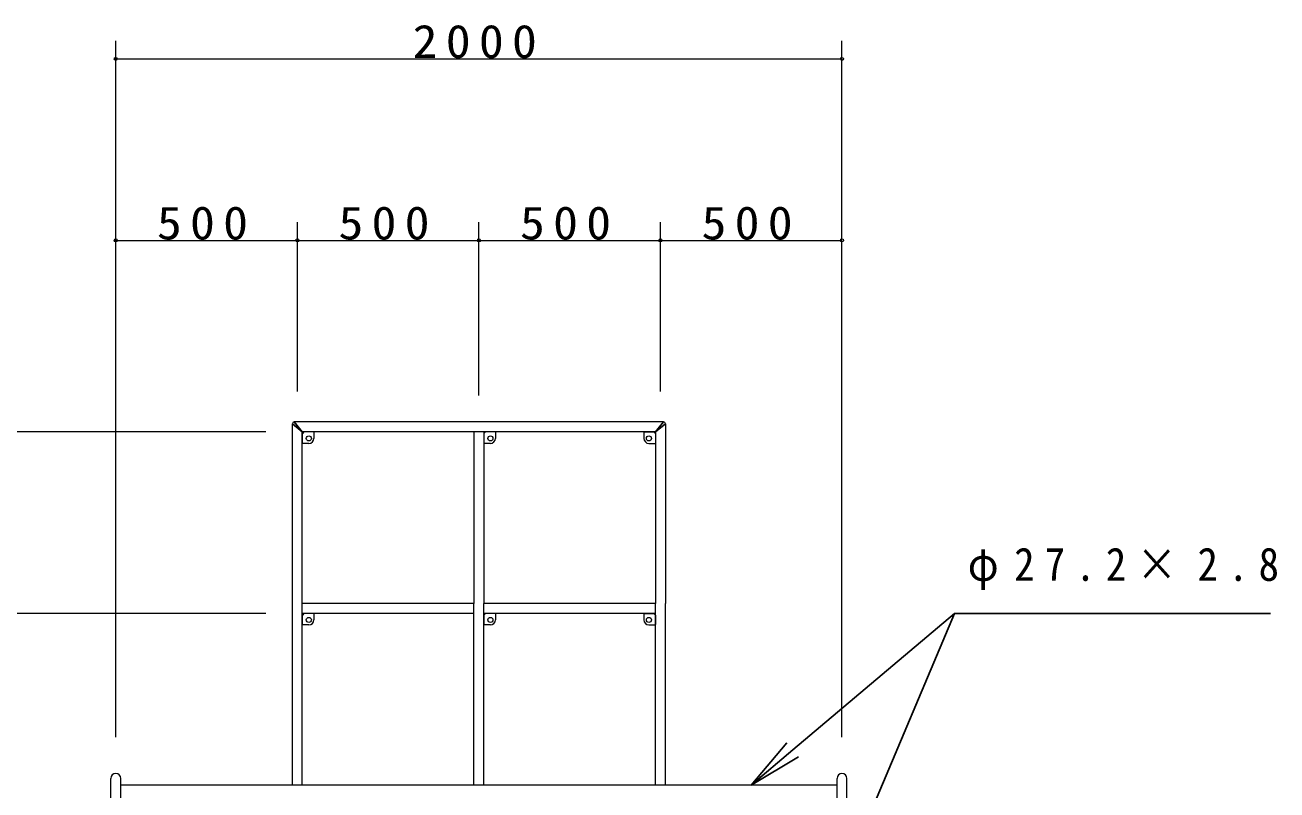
# Model space of a CAD drawing. Units: millimetres at full size. Extents: x -19540 to 0, y -2746 to 13350.
# Drawn here: x -17158 to -13709, y 4573 to 6679 of the extents above; entities that cross this region are included whole.
import ezdxf

# ---------------------------------------------------------------- set-up
doc = ezdxf.new("R2010")
doc.units = ezdxf.units.MM
doc.layers.add('線', color=7, linetype='Continuous', lineweight=13)
doc.layers.add('補助', color=2, linetype='Continuous', lineweight=13)
doc.styles.add('ＭＳ ゴシック', font='')
doc.styles.get('ＭＳ ゴシック').set_extended_font_data('MS Gothic')

# ---------------------------------------------------------------- blocks, each defined once
blk = doc.blocks.new('dimension_origin')
at = {"color": 0, "linetype": 'Continuous', "lineweight": -2}
blk.add_circle((0, 0), 1.25, dxfattribs=at)

msp = doc.modelspace()

# ---------------------------------------------------------------- linework, layer by layer
at = {"layer": '線', "color": 2, "lineweight": 25}
for p, q in [((-16393.969, 5559.122), (-16416.169, 5586.322)), ((-15398.969, 5586.322), (-15421.169, 5559.122)), ((-16421.169, 5581.322), (-16393.969, 5559.122)), ((-15421.169, 5559.122), (-15393.969, 5581.322))]:
    msp.add_line(p, q, dxfattribs=at)
at = {"layer": '線'}
for p, q in [((-15398.969, 5586.322), (-16416.169, 5586.322)), ((-16421.169, 5086.322), (-16421.169, 5581.322)), ((-16393.969, 5086.322), (-16393.969, 5559.122)), ((-15421.169, 5559.122), (-16393.969, 5559.122)), ((-16393.969, 5553.708), (-16393.969, 5528.122)), ((-16389.262, 5558.83), (-16393.676, 5554.415)), ((-16362.969, 5559.122), (-16388.555, 5559.122)), ((-16361.969, 5558.122), (-16361.969, 5541.122)), ((-15921.169, 5559.122), (-15921.169, 5086.322)), ((-15893.969, 5559.122), (-15893.969, 5086.322)), ((-15893.969, 5553.708), (-15893.969, 5528.122)), ((-15889.262, 5558.83), (-15893.676, 5554.415)), ((-15862.969, 5559.122), (-15888.555, 5559.122)), ((-15861.969, 5558.122), (-15861.969, 5541.122)), ((-15453.169, 5558.122), (-15453.169, 5541.122)), ((-15452.169, 5559.122), (-15426.584, 5559.122)), ((-15425.876, 5558.83), (-15421.462, 5554.415)), ((-15421.169, 5559.122), (-15421.169, 5086.322)), ((-15421.169, 5553.708), (-15421.169, 5528.122)), ((-15393.969, 5581.322), (-15393.969, 5086.322)), ((-16375.969, 5527.122), (-16392.969, 5527.122)), ((-15875.969, 5527.122), (-15892.969, 5527.122)), ((-15439.169, 5527.122), (-15422.169, 5527.122)), ((-16421.169, 4586.323), (-16421.169, 5086.322)), ((-16393.969, 4586.323), (-16393.969, 5086.322)), ((-15921.169, 5086.322), (-16393.969, 5086.322)), ((-15921.169, 4586.323), (-15921.169, 5086.322)), ((-15893.969, 4586.323), (-15893.969, 5086.322)), ((-15421.169, 5086.322), (-15893.969, 5086.322)), ((-15421.169, 4586.323), (-15421.169, 5086.322)), ((-15393.969, 4586.323), (-15393.969, 5086.322)), ((-15921.169, 5059.122), (-16393.969, 5059.122)), ((-16393.969, 5053.708), (-16393.969, 5028.122)), ((-16389.262, 5058.83), (-16393.676, 5054.415)), ((-16362.969, 5059.122), (-16388.555, 5059.122)), ((-16361.969, 5058.122), (-16361.969, 5041.122)), ((-15421.169, 5059.122), (-15893.969, 5059.122)), ((-15893.969, 5053.708), (-15893.969, 5028.122)), ((-15889.262, 5058.83), (-15893.676, 5054.415)), ((-15862.969, 5059.122), (-15888.555, 5059.122)), ((-15861.969, 5058.122), (-15861.969, 5041.122)), ((-15453.169, 5058.122), (-15453.169, 5041.122)), ((-15452.169, 5059.122), (-15426.584, 5059.122)), ((-15425.876, 5058.83), (-15421.462, 5054.415)), ((-15421.169, 5053.708), (-15421.169, 5028.122)), ((-16375.969, 5027.122), (-16392.969, 5027.122)), ((-15875.969, 5027.122), (-15892.969, 5027.122)), ((-15439.169, 5027.122), (-15422.169, 5027.122)), ((-16921.169, 3061.023), (-16921.169, 4604.322)), ((-16893.969, 3061.023), (-16893.969, 4604.322)), ((-16421.169, 4586.323), (-16893.969, 4586.323)), ((-14921.169, 4586.322), (-16893.969, 4586.322)), ((-15921.169, 4586.323), (-16393.969, 4586.323)), ((-15421.169, 4586.323), (-15893.969, 4586.323)), ((-14921.169, 4586.323), (-15393.969, 4586.323)), ((-14921.169, 3061.023), (-14921.169, 4604.322)), ((-14893.969, 3061.023), (-14893.969, 4604.322))]:
    msp.add_line(p, q, dxfattribs=at)
for centre in [(-16375.969, 5541.122), (-15875.969, 5541.122), (-15439.169, 5541.122), (-16375.969, 5041.122), (-15875.969, 5041.122), (-15439.169, 5041.122)]:
    msp.add_circle(centre, 7, dxfattribs=at)
for centre, radius, start, end in [((-16416.169, 5581.322), 5, 90, 180), ((-15398.969, 5581.322), 5, 0, 90), ((-16392.969, 5553.708), 1, 135, 180), ((-16388.555, 5558.122), 1, 90, 135), ((-16362.969, 5558.122), 1, 0, 90), ((-15892.969, 5553.708), 1, 135, 180), ((-15888.555, 5558.122), 1, 90, 135), ((-15862.969, 5558.122), 1, 0, 90), ((-15452.169, 5558.122), 1, 90, 180), ((-15426.584, 5558.122), 1, 45, 90), ((-15422.169, 5553.708), 1, 0, 45), ((-16392.969, 5528.122), 1, 180, 270), ((-16375.969, 5541.122), 14, 270, 0), ((-15892.969, 5528.122), 1, 180, 270), ((-15875.969, 5541.122), 14, 270, 0), ((-15439.169, 5541.122), 14, 180, 270), ((-15422.169, 5528.122), 1, 270, 0), ((-16392.969, 5053.708), 1, 135, 180), ((-16388.555, 5058.122), 1, 90, 135), ((-16375.969, 5041.122), 14, 270, 0), ((-16362.969, 5058.122), 1, 0, 90), ((-15892.969, 5053.708), 1, 135, 180), ((-15888.555, 5058.122), 1, 90, 135), ((-15875.969, 5041.122), 14, 270, 0), ((-15862.969, 5058.122), 1, 0, 90), ((-15452.169, 5058.122), 1, 90, 180), ((-15439.169, 5041.122), 14, 180, 270), ((-15426.584, 5058.122), 1, 45, 90), ((-15422.169, 5053.708), 1, 0, 45), ((-16392.969, 5028.122), 1, 180, 270), ((-15892.969, 5028.122), 1, 180, 270), ((-15422.169, 5028.122), 1, 270, 0), ((-16907.569, 4604.322), 13.6, 0, 180), ((-14907.569, 4604.322), 13.6, 0, 180)]:
    msp.add_arc(centre, radius, start, end, dxfattribs=at)
at = {"layer": '補助'}
for p, q in [((-16907.569, 4717.922), (-16907.569, 6636.322)), ((-14907.569, 4717.922), (-14907.569, 6636.322)), ((-16907.569, 6586.322), (-14907.569, 6586.322)), ((-16907.569, 4717.922), (-16907.569, 6136.322)), ((-16407.569, 5670.223), (-16407.569, 6136.322)), ((-16407.569, 5670.223), (-16407.569, 6136.322)), ((-15907.569, 5659.122), (-15907.569, 6136.322)), ((-15907.569, 5659.122), (-15907.569, 6136.322)), ((-15407.569, 5670.223), (-15407.569, 6136.322)), ((-15407.569, 5670.223), (-15407.569, 6136.322)), ((-14907.569, 4717.922), (-14907.569, 6136.322)), ((-16907.569, 6086.322), (-16407.569, 6086.322)), ((-16407.569, 6086.322), (-15907.569, 6086.322)), ((-15907.569, 6086.322), (-15407.569, 6086.322)), ((-15407.569, 6086.322), (-14907.569, 6086.322)), ((-16493.969, 5559.122), (-17971.169, 5559.122)), ((-16493.969, 5559.122), (-17471.169, 5559.122)), ((-16493.969, 5059.122), (-17471.169, 5059.122)), ((-16493.969, 5059.122), (-17471.169, 5059.122))]:
    msp.add_line(p, q, dxfattribs=at)
at = {"layer": '補助', "lineweight": 25}
for p, q in [((-15042.936, 4683.066), (-14597.337, 5059.122)), ((-14835.585, 4495.292), (-14597.337, 5059.122)), ((-14597.337, 5059.122), (-14547.337, 5059.122)), ((-14547.337, 5059.122), (-13727.564, 5059.122)), ((-15059.06, 4702.171), (-15157.569, 4586.323)), ((-15157.569, 4586.323), (-15042.936, 4683.066)), ((-15026.812, 4663.96), (-15157.569, 4586.323))]:
    msp.add_line(p, q, dxfattribs=at)

# ---------------------------------------------------------------- block references
at = {"layer": '補助', "xscale": 3.33, "yscale": 3.33}
for p in [(-16907.569, 6586.322), (-16907.569, 6086.322), (-16407.569, 6086.322), (-15907.569, 6086.322), (-15407.569, 6086.322)]:
    msp.add_blockref('dimension_origin', p, dxfattribs=at)
at = {"layer": '補助', "xscale": 3.33, "yscale": 3.33, "rotation": 180}
for p in [(-14907.569, 6586.322), (-16407.569, 6086.322), (-15907.569, 6086.322), (-15407.569, 6086.322), (-14907.569, 6086.322)]:
    msp.add_blockref('dimension_origin', p, dxfattribs=at)

# ---------------------------------------------------------------- texts
at = {"layer": '補助', "char_height": 91.64, "style": 'ＭＳ ゴシック'}
for s, insert, attachment_point in [('\\T1.33;\\W1.1;2000', (-15907.569, 6587.322), 8), ('\\T1.33;\\W1.1;500', (-16657.569, 6087.322), 8), ('\\T1.33;\\W1.1;500', (-16157.569, 6087.322), 8), ('\\T1.33;\\W1.1;500', (-15657.569, 6087.322), 8), ('\\T1.33;\\W1.1;500', (-15157.569, 6087.322), 8), ('\\T1.5;\\W0.9;φ27.2×2.8', (-14561.087, 5240.372), 1)]:
    msp.add_mtext(s, dxfattribs=dict(at, insert=insert, attachment_point=attachment_point))

doc.saveas('drawing.dxf')
